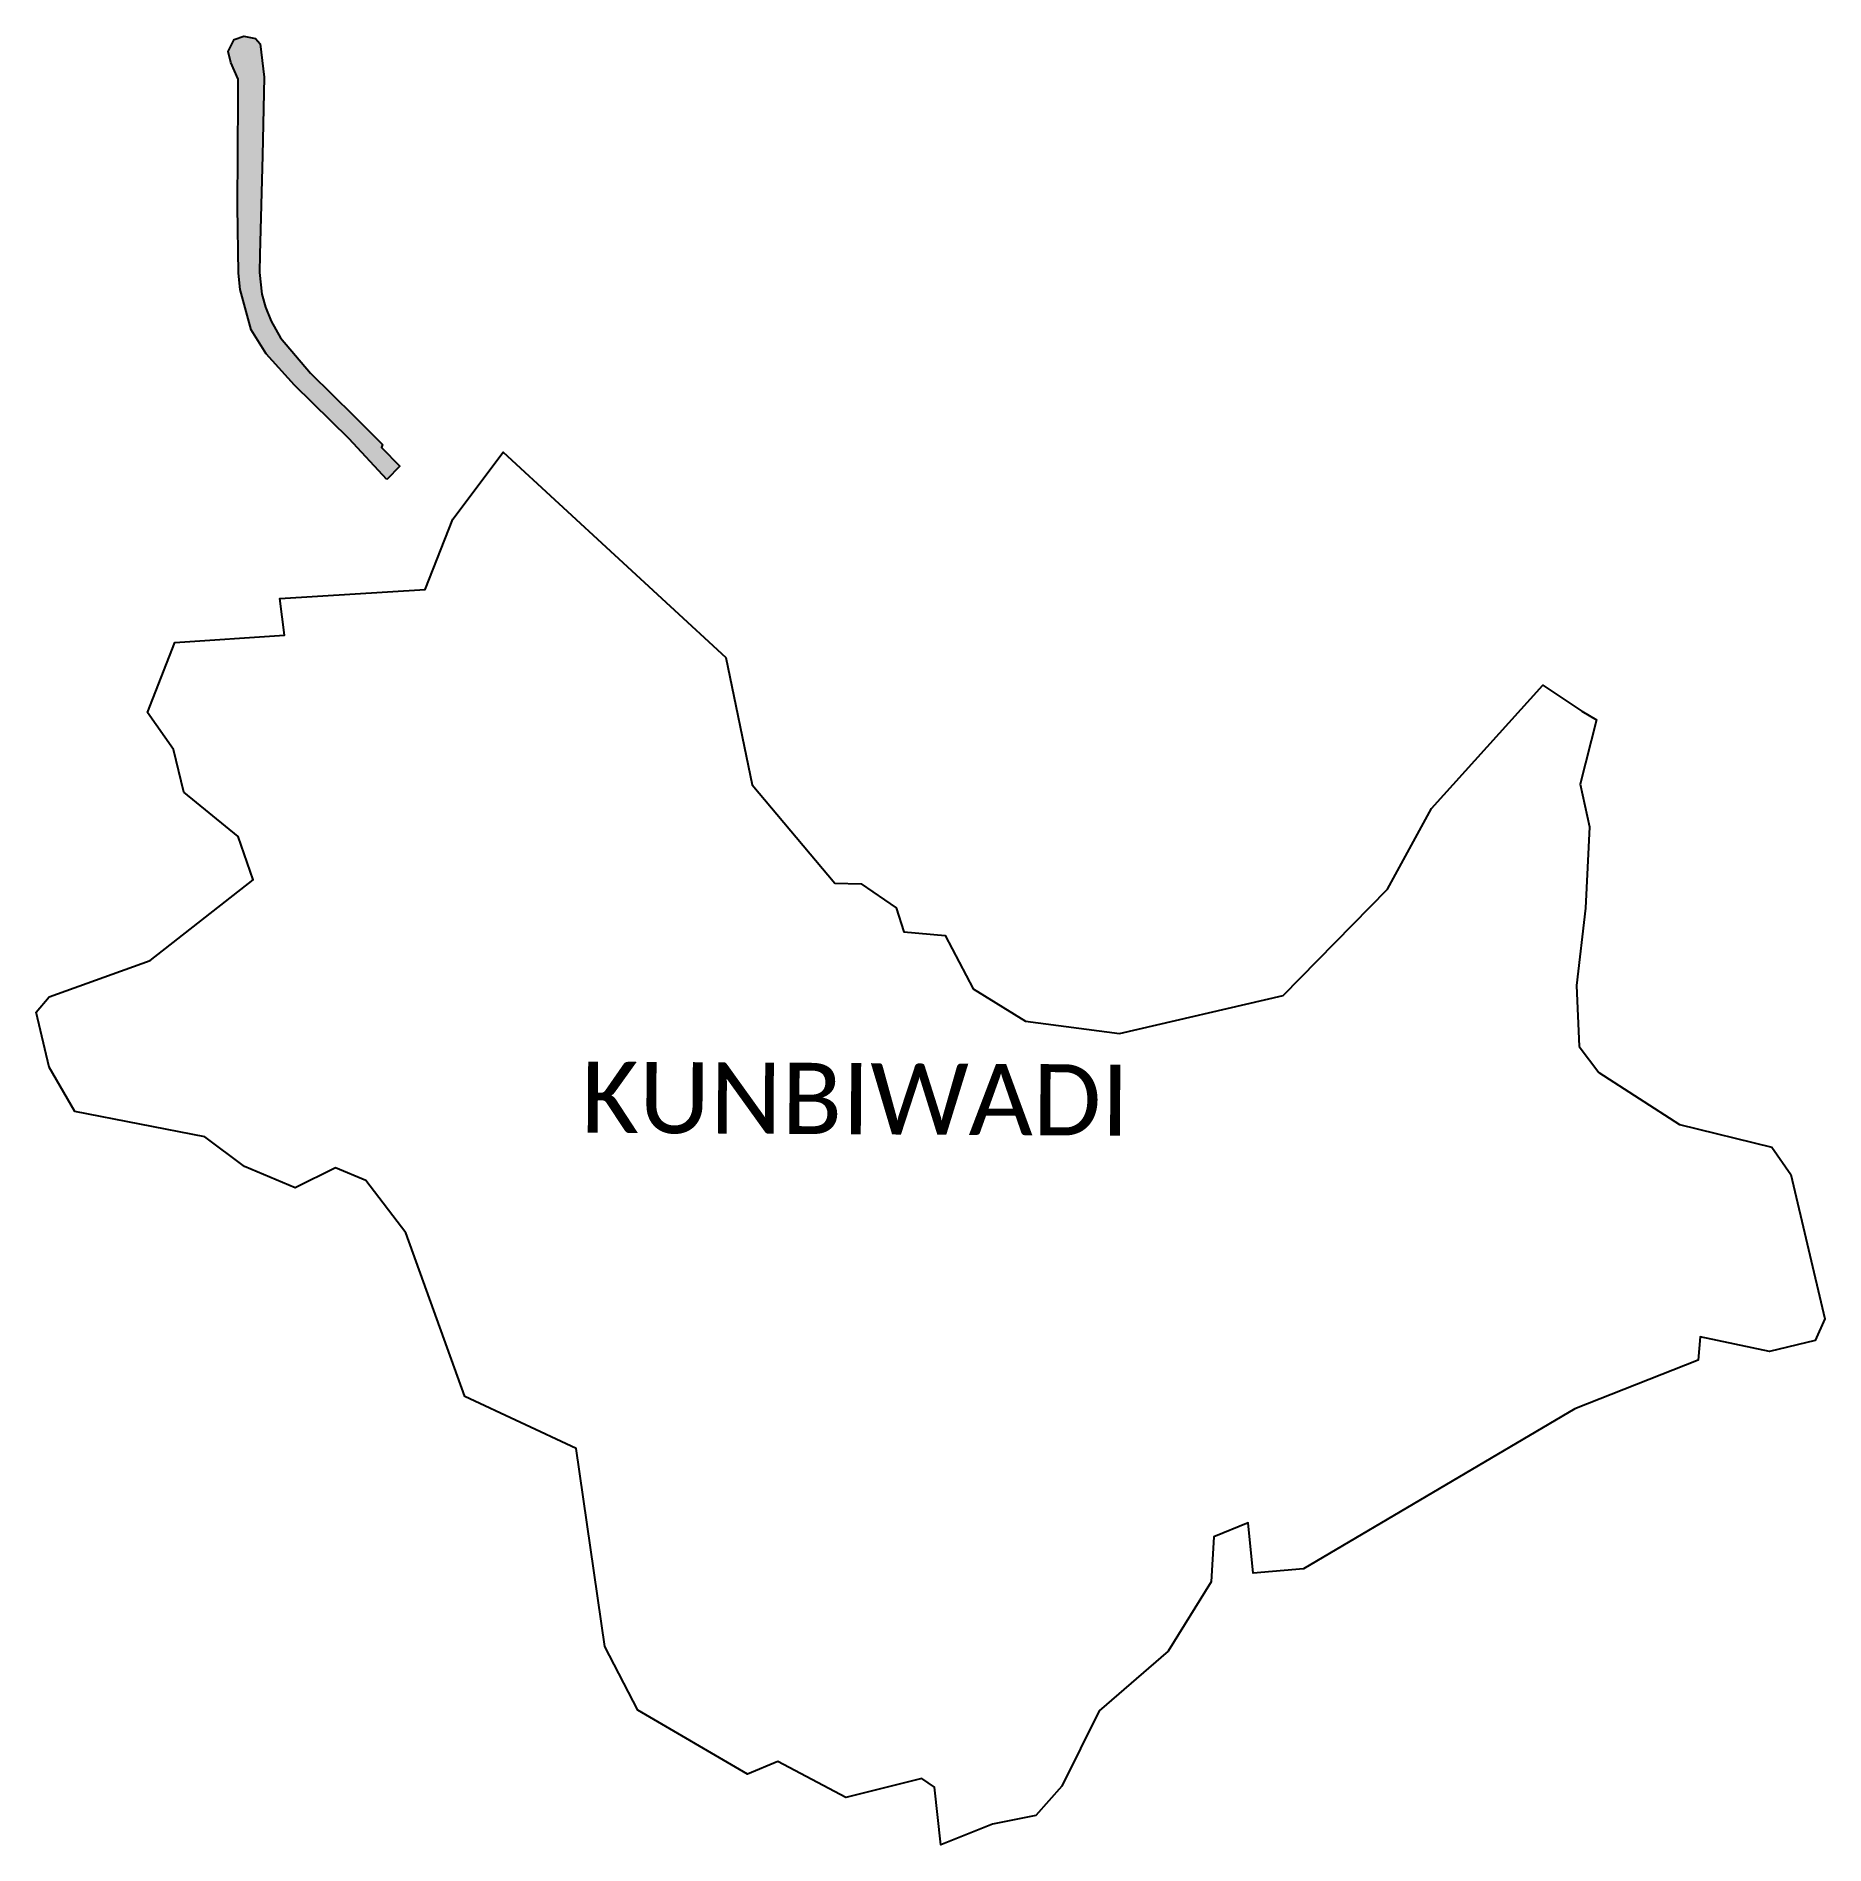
# Model space of a CAD drawing. Header units: metres. Extents: x 307692 to 310306, y 1912326 to 1914969.
import ezdxf

# ---------------------------------------------------------------- set-up
doc = ezdxf.new("R2010")
doc.units = ezdxf.units.M
doc.header["$MEASUREMENT"] = 0
for name, color, linetype in [('BREAKWATER', 6, 'Continuous'), ('village', 3, 'Continuous'), ('VILLAGE NAME', 250, 'Continuous')]:
    doc.layers.add(name, color=color, linetype=linetype)
doc.styles.get("Standard").update_dxf_attribs({"font": 'arial.ttf'})

msp = doc.modelspace()

# ---------------------------------------------------------------- hatches: boundary and pattern name
at = {"layer": 'BREAKWATER'}
h = msp.add_hatch(dxfattribs=at)
h.set_pattern_fill('ESCHER', color=256, scale=5)
h.paths.add_polyline_path([(308019.1, 1914649.7), (308022.6, 1914794.5), (308025.4, 1914909.1), (308019.2, 1914958), (308012.4, 1914965.6), (307995.5, 1914969), (307981.6, 1914964.2), (307972.4, 1914946.6), (307976.5, 1914930.3), (307987.3, 1914906.1), (307987.1, 1914877.9), (307986.2, 1914720.3), (307987.9, 1914622.6), (307990.2, 1914598.9), (308006.1, 1914539.8), (308028.2, 1914504.6), (308069.5, 1914459), (308149.6, 1914380.4), (308204.6, 1914321.3), (308223.7, 1914340.8), (308196.6, 1914367.7), (308198.2, 1914372.5), (308156.1, 1914414.2), (308093.2, 1914476.5), (308049, 1914528.2), (308035.5, 1914552.3), (308027, 1914572.9), (308021.9, 1914591.9), (308018.4, 1914623.5)])

# ---------------------------------------------------------------- linework, layer by layer
at = {"layer": 'BREAKWATER', "flags": 128}
msp.add_lwpolyline([(308204.6, 1914321.3), (308149.6, 1914380.4), (308069.5, 1914459), (308028.2, 1914504.6), (308006.1, 1914539.8), (307990.2, 1914598.9), (307987.9, 1914622.6), (307986.2, 1914720.3), (307987.1, 1914877.9), (307987.3, 1914906.1), (307976.5, 1914930.3), (307972.4, 1914946.6), (307981.6, 1914964.2), (307995.5, 1914969), (308012.4, 1914965.6), (308019.2, 1914958), (308025.4, 1914909.1), (308022.6, 1914794.5), (308019.1, 1914649.7), (308018.4, 1914623.5), (308021.9, 1914591.9), (308027, 1914572.9), (308035.5, 1914552.3), (308049, 1914528.2), (308093.2, 1914476.5), (308156.1, 1914414.2), (308198.2, 1914372.5), (308196.6, 1914367.7), (308223.7, 1914340.8)], close=True, dxfattribs=at)
at = {"layer": 'village', "color": 3, "true_color": 0x00ff00}
msp.add_polyline3d([(309947.3, 1913492.6, 0), (309976, 1913454.7, 0), (310093.9, 1913378.4, 0), (310228.5, 1913345.5, 0), (310256.7, 1913305.5, 0), (310306.2, 1913094.8, 0), (310292.2, 1913062.7, 0), (310225.5, 1913047, 0), (310123.8, 1913068.3, 0), (310121, 1913034.3, 0), (309940.7, 1912963.1, 0), (309544.4, 1912729.4, 0), (309470.9, 1912722.9, 0), (309463.4, 1912796.6, 0), (309413.4, 1912775.9, 0), (309409.1, 1912710.2, 0), (309346.3, 1912608.9, 0), (309245.8, 1912521.7, 0), (309191.1, 1912411.9, 0), (309152.9, 1912368.8, 0), (309089.5, 1912356.1, 0), (309014, 1912325.9, 0), (309005, 1912410.3, 0), (308986.4, 1912422.9, 0), (308875.2, 1912395.2, 0), (308776, 1912447.6, 0), (308731.8, 1912429, 0), (308571.2, 1912522.7, 0), (308523, 1912615.7, 0), (308481.4, 1912905.3, 0), (308318.7, 1912981.1, 0), (308232.5, 1913220.5, 0), (308173.8, 1913296.8, 0), (308129.6, 1913315.1, 0), (308070.4, 1913285.9, 0), (307996.4, 1913317.2, 0), (307938.3, 1913360.4, 0), (307748.4, 1913397.6, 0), (307710.9, 1913462.6, 0), (307692, 1913542.5, 0), (307711, 1913565.3, 0), (307858.8, 1913618.3, 0), (308009.4, 1913736.3, 0), (307987.3, 1913799.3, 0), (307907.8, 1913864.1, 0), (307892.5, 1913926.7, 0), (307854.5, 1913980.7, 0), (307894.9, 1914082.7, 0), (308054.9, 1914093.8, 0), (308048.2, 1914147.4, 0), (308260.7, 1914160.3, 0), (308301.1, 1914263.3, 0), (308374.7, 1914361.2, 0), (308700.2, 1914060.9, 0), (308738.6, 1913875.1, 0), (308859.3, 1913731.3, 0), (308897.8, 1913730.2, 0), (308948.7, 1913695, 0), (308960, 1913659.9, 0), (309020.3, 1913654.9, 0), (309061.5, 1913576.9, 0), (309137.9, 1913529.7, 0), (309275.3, 1913511.5, 0), (309514.4, 1913567.2, 0), (309667.2, 1913722.6, 0), (309731.1, 1913840.5, 0), (309894.2, 1914020.4, 0), (309950.8, 1913982.7, 0), (309972.6, 1913969.9, 0), (309948.6, 1913876, 0), (309962.1, 1913813.8, 0), (309956.5, 1913694.7, 0), (309943.2, 1913581.8, 0)], close=True, dxfattribs=at)

# ---------------------------------------------------------------- texts
at = {"layer": 'VILLAGE NAME', "insert": (308489, 1913470.6), "char_height": 104.042, "attachment_point": 1, "rotation": 359.6762}
msp.add_mtext_dynamic_manual_height_columns('{\\fCalibri|b0|i0|c0|p34;KUNBIWADI}', width=1022.241, gutter_width=520.2, heights=[0], dxfattribs=at)

doc.saveas('drawing.dxf')
